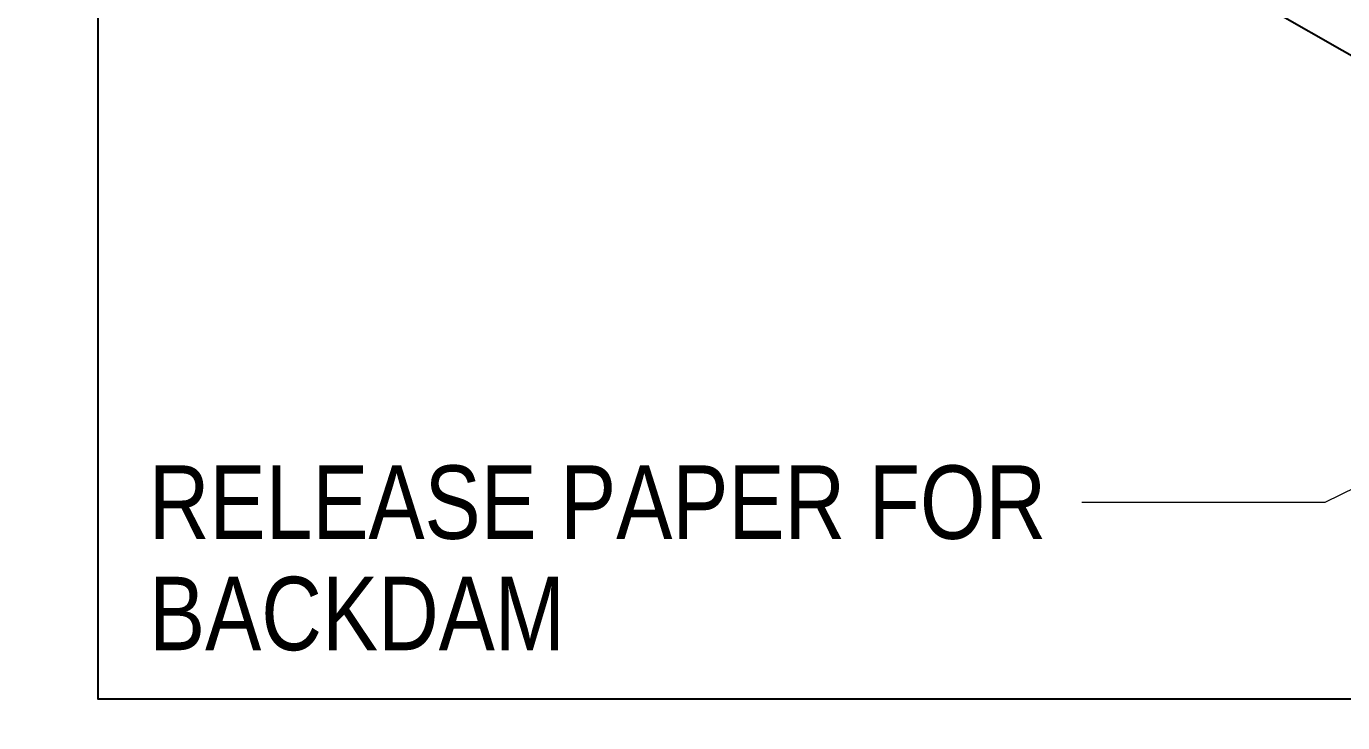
# Model space of a CAD drawing. Header units: inches. Extents: x -20.7 to 75.7, y -15.1 to 19.1.
# Drawn here: x -18.222 to -17.102, y -2.221 to -1.628 of the extents above; entities that cross this region are included whole.
import ezdxf

# ---------------------------------------------------------------- set-up
doc = ezdxf.new("R2010")
doc.units = ezdxf.units.IN
doc.header["$MEASUREMENT"] = 0
for name, color, linetype, lineweight in [('.ATI-HATCH', 7, 'Continuous', 0), ('.ATI-TEXT', 7, 'Continuous', 0), ('G-ANNO-TTLB', 7, 'Continuous', 0), ('TYVEK', 7, 'Continuous', 0)]:
    doc.layers.add(name, color=color, linetype=linetype, lineweight=lineweight)

# ---------------------------------------------------------------- blocks, each defined once
blk = doc.blocks.new('Block_402')
at = {"layer": '.ATI-TEXT', "char_height": 0.2, "attachment_point": 7}
for s, insert in [('\\C18;\\c0;\\FArial Narrow|b0|i0|c1;\\H0.062519;\\W1.000000;RELEASE PAPER FOR', (-18.1181, -2.065)), ('\\C18;\\c0;\\FArial Narrow|b0|i0|c1;\\H0.062519;\\W1.000000;BACKDAM', (-18.1179, -2.1598))]:
    blk.add_mtext(s, dxfattribs=dict(at, insert=insert))
blk = doc.blocks.new('Block_401')
at = {"layer": '.ATI-TEXT', "color": 18, "lineweight": 0, "true_color": 0x000000}
for p, q in [((-16.8065, -1.8806), (-17.1168, -2.0332)), ((-17.1168, -2.0332), (-17.3238, -2.0332))]:
    blk.add_line(p, q, dxfattribs=at)
at = {"layer": '.ATI-TEXT'}
blk.add_blockref('Block_402', (0, 0), dxfattribs=at)
blk = doc.blocks.new('Block_501')
at = {"layer": '.ATI-HATCH'}
blk.add_open_spline([(-17.8528, -0.8891), (-17.8528, -0.8891), (-17.9695, -0.9566), (-17.9695, -0.9566), (-17.9695, -0.9566), (-18.0861, -1.0241), (-18.0861, -1.0241), (-18.0861, -1.0241), (-16.219, -2.0903), (-16.219, -2.0903), (-16.219, -2.0903), (-15.9856, -1.9553), (-15.9856, -1.9553), (-15.9856, -1.9553), (-17.8528, -0.8891), (-17.8528, -0.8891)], degree=3, knots=[0, 0, 0, 0, 1, 1, 1, 2, 2, 2, 3, 3, 3, 4, 4, 4, 5, 5, 5, 5], dxfattribs=at)

msp = doc.modelspace()

# ---------------------------------------------------------------- hatches: boundary and pattern name
at = {"layer": 'G-ANNO-TTLB', "true_color": 0xb9529f, "transparency": 33554687}
h = msp.add_hatch(color=233, dxfattribs=at)
edge = h.paths.add_edge_path()
edge.add_spline(control_points=[(20.0342, -15.1346), (20.0342, -15.1346), (-20.6658, -15.1346), (-20.6658, -15.1346), (-20.6658, -15.1346), (-20.6658, 19.0008), (-20.6658, 19.0008), (-20.6658, 19.0008), (20.0342, 19.0008), (20.0342, 19.0008), (20.0342, 19.0008), (20.0342, -15.1346), (20.0342, -15.1346)], knot_values=[0, 0, 0, 0, 1, 1, 1, 2, 2, 2, 3, 3, 3, 4, 4, 4, 4], degree=3, periodic=0)
edge = h.paths.add_edge_path()
edge.add_spline(control_points=[(-20.5408, 18.8757), (-20.5408, 18.8757), (-20.5408, -15.0095), (-20.5408, -15.0095), (-20.5408, -15.0095), (19.9092, -15.0095), (19.9092, -15.0095), (19.9092, -15.0095), (19.9092, 18.8757), (19.9092, 18.8757), (19.9092, 18.8757), (-20.5408, 18.8757), (-20.5408, 18.8757)], knot_values=[0, 0, 0, 0, 1, 1, 1, 2, 2, 2, 3, 3, 3, 4, 4, 4, 4], degree=3, periodic=0)
edge.add_line((-20.5408, 18.8757), (-20.5408, 18.8757))

# ---------------------------------------------------------------- linework, layer by layer
at = {"layer": 'G-ANNO-TTLB'}
for points in [[(20.0342, -15.1346), (20.0342, -15.1346), (-20.6658, -15.1346), (-20.6658, -15.1346), (-20.6658, -15.1346), (-20.6658, 19.0008), (-20.6658, 19.0008), (-20.6658, 19.0008), (20.0342, 19.0008), (20.0342, 19.0008), (20.0342, 19.0008), (20.0342, -15.1346), (20.0342, -15.1346)], [(-20.5408, 18.8757), (-20.5408, 18.8757), (-20.5408, -15.0095), (-20.5408, -15.0095), (-20.5408, -15.0095), (19.9092, -15.0095), (19.9092, -15.0095), (19.9092, -15.0095), (19.9092, 18.8757), (19.9092, 18.8757), (19.9092, 18.8757), (-20.5408, 18.8757), (-20.5408, 18.8757)]]:
    msp.add_open_spline(points, degree=3, knots=[0, 0, 0, 0, 1, 1, 1, 2, 2, 2, 3, 3, 3, 4, 4, 4, 4], dxfattribs=at)
at = {"layer": 'TYVEK', "color": 4, "lineweight": 25, "true_color": 0x00ffff}
msp.add_line((-16.2145, -2.1552), (-18.0817, -1.0891), dxfattribs=at)
at = {"layer": 'TYVEK', "color": 18, "lineweight": 25, "true_color": 0x000000}
msp.add_lwpolyline([(-18.1613, -0.0851), (-15.594, -0.0851), (-15.594, -2.2006), (-18.1613, -2.2006)], close=True, dxfattribs=at)

# ---------------------------------------------------------------- block references
at = {"layer": '.ATI-HATCH'}
msp.add_blockref('Block_501', (0, 0), dxfattribs=at)
at = {"layer": '.ATI-TEXT'}
msp.add_blockref('Block_401', (0, 0), dxfattribs=at)

doc.saveas('drawing.dxf')
